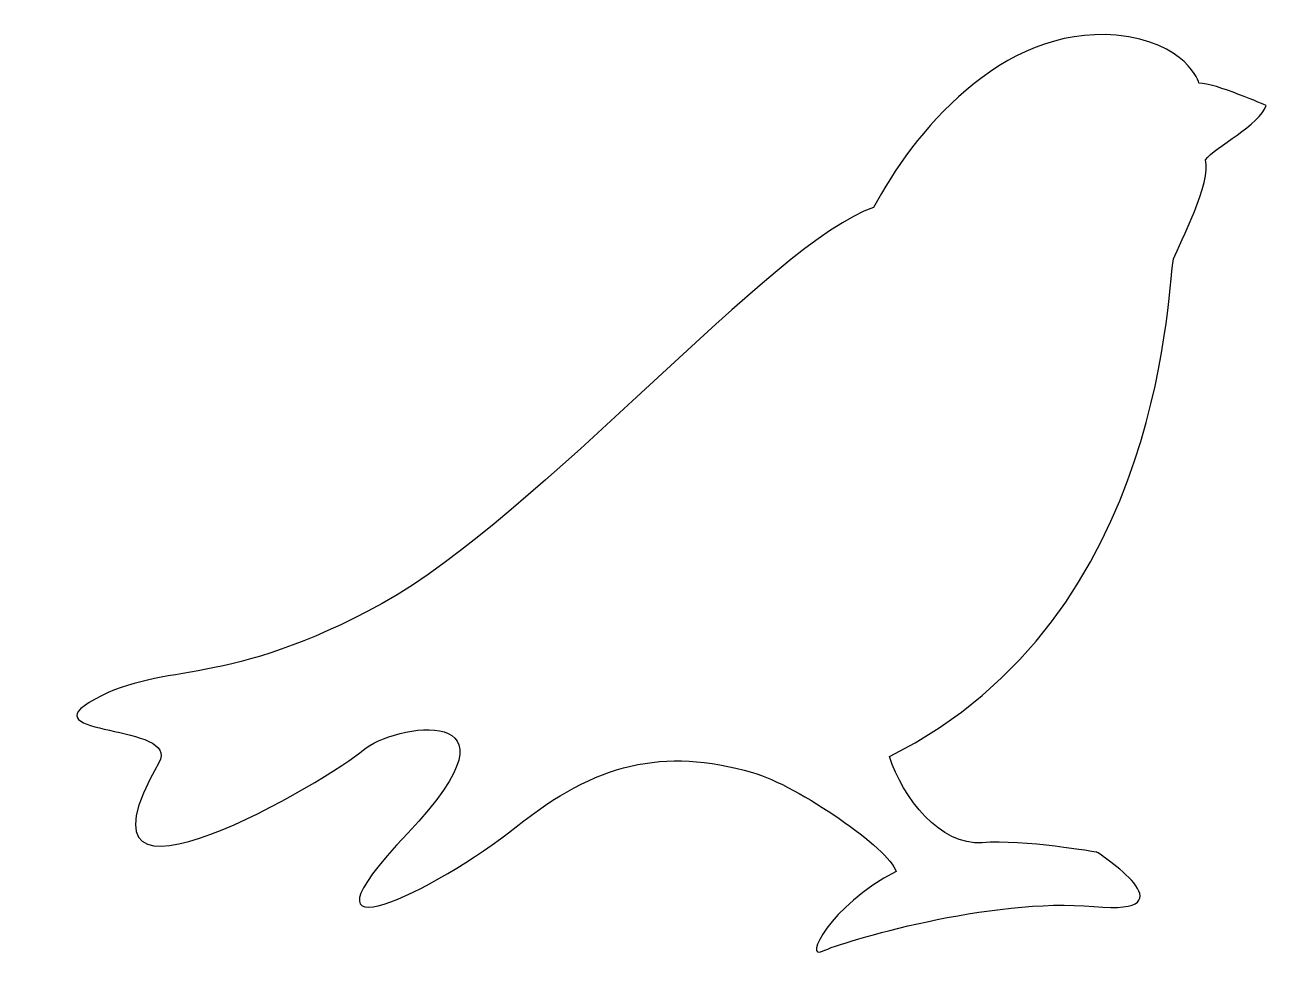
# Model space of a CAD drawing. Header units: centimetres. Extents: x -11.4 to 10.4, y -8.3 to 8.2.
import ezdxf

# ---------------------------------------------------------------- set-up
doc = ezdxf.new("R2010")
doc.units = ezdxf.units.CM
doc.header["$MEASUREMENT"] = 0
doc.layers.add('Camada 1', color=7, linetype='Continuous')

msp = doc.modelspace()

# ---------------------------------------------------------------- linework, layer by layer
at = {"layer": 'Camada 1'}
msp.add_open_spline([(9.27191, 7.20917), (9.55229, 7.20917), (10.44949, 6.81674), (10.44949, 6.81674), (10.44949, 6.81674), (10.33731, 6.48027), (9.55216, 6.08771), (9.38399, 5.86345), (9.38399, 5.86345), (9.4962, 5.47089), (8.93534, 4.40549), (8.82326, 4.12514), (8.82326, 4.12514), (8.71121, 3.84479), (8.76717, -2.15517), (3.83261, -4.62251), (3.83261, -4.62251), (4.057, -5.35154), (4.72994, -6.19265), (5.45887, -6.13656), (5.45887, -6.13656), (6.18777, -6.08047), (7.47754, -6.3047), (7.47754, -6.3047), (7.47754, -6.3047), (7.47754, -6.3047), (9.21585, -7.42619), (7.42145, -7.25802), (7.42145, -7.25802), (5.62705, -7.08985), (2.99166, -7.87471), (2.65517, -8.04301), (2.65517, -8.04301), (2.3187, -8.21131), (2.76725, -7.25802), (3.94483, -6.64117), (3.94483, -6.64117), (3.83262, -6.24874), (2.23742, -5.13598), (1.4215, -4.90288), (1.4215, -4.90288), (-0.14864, -4.45433), (-1.3262, -4.73471), (-2.72804, -5.85617), (-2.72804, -5.85617), (-4.12988, -6.97763), (-6.87762, -8.32354), (-4.63461, -5.96838), (-4.63461, -5.96838), (-2.3916, -3.61324), (-4.91491, -4.0619), (-5.4196, -4.51045), (-5.4196, -4.51045), (-5.92429, -4.95897), (-10.85888, -7.93096), (-9.00841, -4.73471), (-9.00841, -4.73471), (-8.59931, -4.02801), (-11.36349, -4.28619), (-10.1299, -3.61325), (-10.1299, -3.61325), (-8.89628, -2.94028), (-7.83091, -3.44482), (-5.08321, -1.9309), (-5.08321, -1.9309), (-2.33551, -0.41698), (1.81394, 4.4616), (3.55223, 5.02233), (3.55223, 5.02233), (4.22517, 6.31197), (5.79124, 8.23432), (7.81398, 8.05036), (7.81398, 8.05036), (9.04765, 7.93815), (9.27191, 7.20917), (9.27191, 7.20917)], degree=3, knots=[0, 0, 0, 0, 0.05, 0.05, 0.05, 0.05, 0.1, 0.1, 0.1, 0.1, 0.15, 0.15, 0.15, 0.15, 0.2, 0.2, 0.2, 0.2, 0.25, 0.25, 0.25, 0.25, 0.3, 0.3, 0.3, 0.3, 0.35, 0.35, 0.35, 0.35, 0.4, 0.4, 0.4, 0.4, 0.45, 0.45, 0.45, 0.45, 0.5, 0.5, 0.5, 0.5, 0.55, 0.55, 0.55, 0.55, 0.6, 0.6, 0.6, 0.6, 0.65, 0.65, 0.65, 0.65, 0.7, 0.7, 0.7, 0.7, 0.75, 0.75, 0.75, 0.75, 0.8, 0.8, 0.8, 0.8, 0.85, 0.85, 0.85, 0.85, 0.9, 0.9, 0.9, 0.9, 1, 1, 1, 1], dxfattribs=at)

doc.saveas('drawing.dxf')
